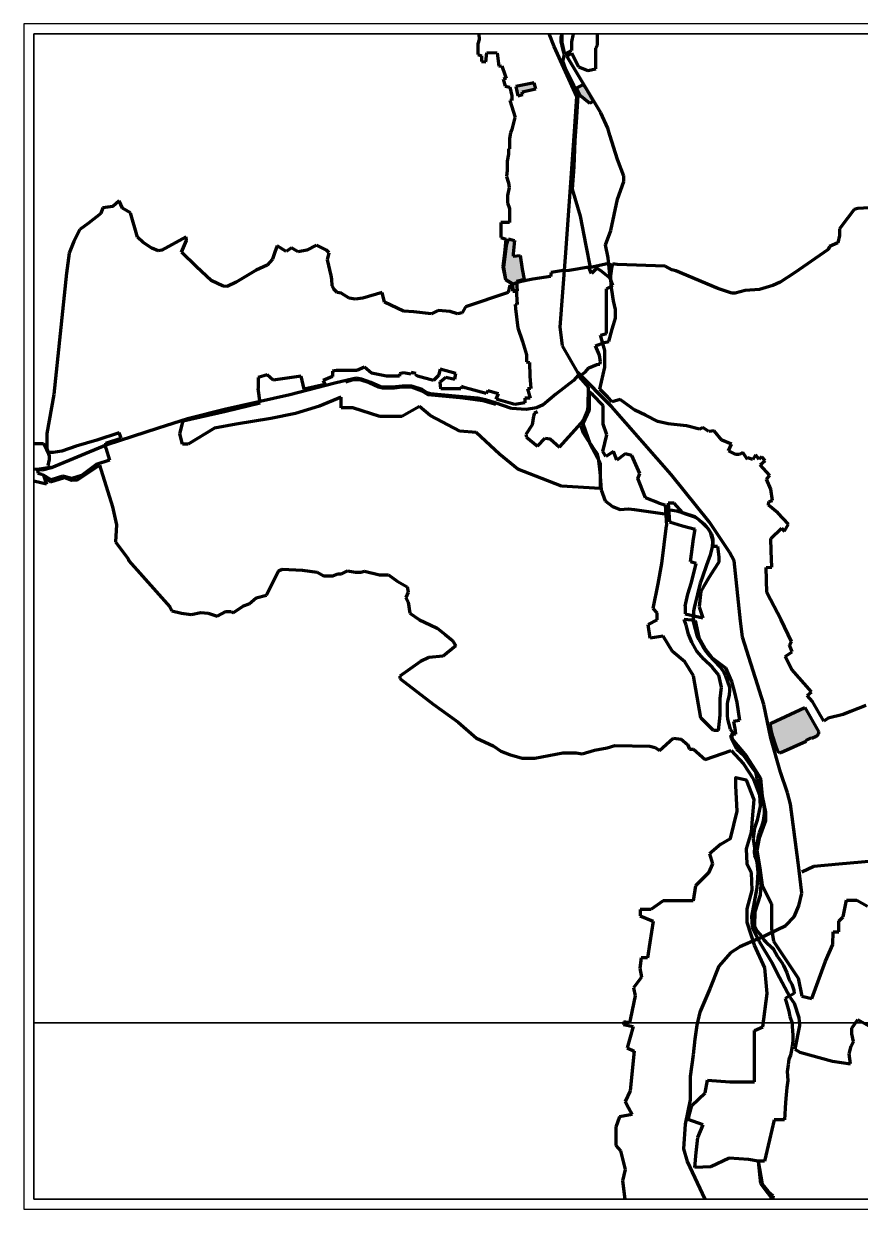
# Model space of a CAD drawing. Header units: millimetres. Extents: x 5124 to 5965, y 3127 to 3721.
# Drawn here: x 5124 to 5543, y 3127 to 3721 of the extents above; entities that cross this region are included whole.
import ezdxf

# ---------------------------------------------------------------- set-up
doc = ezdxf.new("R2010")
doc.units = ezdxf.units.MM
doc.header["$XCLIPFRAME"] = 2
doc.layers.add('Cartiglio', color=255, linetype='Continuous')
doc.layers.add('CTR', color=7, linetype='Continuous')
for name, color, linetype, lineweight in [('Centro abitato', 5, 'Continuous', 70), ('Centro abitato 2', 140, 'Continuous', 70), ('Confini', 10, 'Continuous', 70), ('ospedale', 242, 'Continuous', 70), ('pista ciclo-pedonale', 102, 'Continuous', 70), ('scuole', 50, 'Continuous', 70), ('trasporto pubblico', 30, 'Continuous', 70)]:
    doc.layers.add(name, color=color, linetype=linetype, lineweight=lineweight)
picture_1 = doc.add_image_def('image2.tif', size_in_pixel=(12600, 7873))
picture_2 = doc.add_image_def('image4.tif', size_in_pixel=(12600, 7875))

msp = doc.modelspace()

# ---------------------------------------------------------------- hatches: boundary and pattern name
at = {"layer": 'ospedale', "transparency": 33554534}
h = msp.add_hatch(color=256, dxfattribs=at)
h.dxf.hatch_style = 1
h.paths.add_polyline_path([(5372.38, 3604.91), (5368.74, 3604.61), (5368.74, 3605.73), (5369.53, 3612.44), (5366.47, 3613.24), (5365.43, 3610.01), (5364.17, 3599.15), (5365.17, 3592.92), (5368.55, 3590.79), (5368.56, 3590.56), (5370.57, 3591.2), (5370.52, 3591.89), (5374.24, 3592.86), (5373.31, 3598.09)])
h.paths.add_polyline_path([(5370.57, 3591.2), (5368.56, 3590.56), (5368.69, 3587.23), (5370.87, 3587.23)])
at = {"layer": 'scuole', "transparency": 33554534}
h = msp.add_hatch(color=256, dxfattribs=at)
h.dxf.hatch_style = 1
h.paths.add_polyline_path([(5379.31, 3691.39), (5370.2, 3689.64), (5371.1, 3684.92), (5373.69, 3685.6), (5373.26, 3686.95), (5380.23, 3688.4)])
h.paths.add_polyline_path([(5405.41, 3688.58), (5404.04, 3690.56), (5400.39, 3688.72), (5401.83, 3685.56), (5407.16, 3681.25), (5409.1, 3682.27), (5408.1, 3683.96), (5407.06, 3685.76)])
h = msp.add_hatch(color=256, dxfattribs=at)
h.dxf.hatch_style = 1
h.paths.add_polyline_path([(5521.87, 3365.24), (5521.87, 3366.48), (5515.03, 3378.46), (5498.01, 3370.63), (5497.56, 3370.45), (5498.14, 3367.31), (5498.97, 3363.9), (5500.34, 3359.28), (5501.41, 3356.49), (5502.22, 3355.7), (5502.98, 3355.7), (5515.6, 3361.52), (5515.38, 3361.91), (5518.11, 3363.25), (5518.4, 3362.89), (5520.65, 3363.94)])

# ---------------------------------------------------------------- linework, layer by layer
at = {"layer": 'Cartiglio'}
for points in [[(5123.53, 3127.07), (5964.53, 3127.07), (5964.53, 3721.07), (5123.53, 3721.07)], [(5128.53, 3132.07), (5959.53, 3132.07), (5959.53, 3716.07), (5128.53, 3716.07)]]:
    msp.add_lwpolyline(points, close=True, dxfattribs=at)
at = {"layer": 'Centro abitato'}
for p, q in [((5368.5, 3590.54), (5368.55, 3587)), ((5415.49, 3588.26), (5418.8, 3589.93)), ((5415.49, 3565.85), (5415.49, 3588.26)), ((5418.8, 3589.93), (5417.36, 3593.62)), ((5368.55, 3587), (5370.42, 3587)), ((5370.42, 3587), (5370.42, 3585.35)), ((5370.42, 3585.35), (5370.88, 3580.44)), ((5370.88, 3580.44), (5369.77, 3580.33)), ((5369.77, 3580.33), (5369.91, 3578.34)), ((5369.91, 3578.34), (5371.17, 3568.65)), ((5371.17, 3568.65), (5373.48, 3561.81)), ((5412.53, 3564.99), (5415.49, 3565.85)), ((5414.76, 3557.39), (5412.53, 3564.99)), ((5373.48, 3561.81), (5375.56, 3555.18)), ((5375.56, 3555.18), (5375.45, 3551.7)), ((5414.76, 3548.93), (5414.76, 3557.39)), ((5280.25, 3547.25), (5278.3, 3547.01)), ((5278.3, 3547.01), (5278.3, 3544.25)), ((5290.4, 3547.25), (5280.25, 3547.25)), ((5294.37, 3548.96), (5290.4, 3547.25)), ((5297.86, 3546.04), (5294.37, 3548.96)), ((5313.84, 3546.19), (5311.82, 3545.69)), ((5317.59, 3545.48), (5313.84, 3546.19)), ((5317.75, 3546.33), (5317.59, 3545.48)), ((5320.06, 3545.9), (5317.75, 3546.33)), ((5332.3, 3548.04), (5331.4, 3544.83)), ((5340.14, 3545.84), (5332.3, 3548.04)), ((5375.45, 3551.7), (5376.9, 3551.26)), ((5376.9, 3551.26), (5377.22, 3544.54)), ((5412.23, 3537.98), (5414.76, 3548.93)), ((5245.59, 3545.15), (5241.04, 3543.77)), ((5241.04, 3543.77), (5241.04, 3538.26)), ((5248.51, 3542.47), (5245.59, 3545.15)), ((5262.51, 3544.52), (5248.51, 3542.47)), ((5264.02, 3537.93), (5262.51, 3544.52)), ((5274.42, 3540.3), (5264.02, 3537.93)), ((5278.3, 3544.25), (5273.59, 3542.31)), ((5273.59, 3542.31), (5274.42, 3540.3)), ((5305.34, 3544.51), (5297.86, 3546.04)), ((5311.82, 3544.51), (5305.34, 3544.51)), ((5311.82, 3545.69), (5311.82, 3544.51)), ((5319.68, 3545.18), (5320.06, 3545.9)), ((5320.83, 3544.56), (5319.68, 3545.18)), ((5328.92, 3542.25), (5320.83, 3544.56)), ((5331.4, 3544.83), (5328.92, 3542.25)), ((5332.15, 3541.59), (5335.07, 3543.99)), ((5332.6, 3538.14), (5332.15, 3541.59)), ((5335.07, 3543.99), (5339.52, 3543.02)), ((5339.52, 3543.02), (5340.14, 3545.84)), ((5377.22, 3544.54), (5377.71, 3538.32)), ((5242.03, 3531.05), (5241.04, 3538.26)), ((5342.52, 3538.14), (5332.6, 3538.14)), ((5342.94, 3539.28), (5342.52, 3538.14)), ((5344.76, 3538.61), (5342.94, 3539.28)), ((5355.35, 3535.76), (5344.76, 3538.61)), ((5356.15, 3537.07), (5355.35, 3535.76)), ((5361.45, 3535.57), (5356.15, 3537.07)), ((5360.36, 3532.99), (5361.45, 3535.57)), ((5377.71, 3538.32), (5375.95, 3538.19)), ((5375.95, 3538.19), (5377.37, 3533.54)), ((5408.66, 3535.07), (5406.94, 3536.63)), ((5406.94, 3536.63), (5406.94, 3527.64)), ((5413.93, 3529.86), (5408.66, 3535.07)), ((5416.21, 3534.04), (5412.23, 3537.98)), ((5224.79, 3526.91), (5242.03, 3531.05)), ((5271.76, 3529.49), (5259.69, 3525.85)), ((5282.54, 3534.03), (5271.76, 3529.49)), ((5282.54, 3528.58), (5282.54, 3534.03)), ((5288.39, 3528.58), (5282.54, 3528.58)), ((5302.02, 3524.3), (5288.39, 3528.58)), ((5321.89, 3529.34), (5312.93, 3524.3)), ((5327.17, 3524.81), (5321.89, 3529.34)), ((5369.68, 3530.37), (5360.36, 3532.99)), ((5374.63, 3531.06), (5369.68, 3530.37)), ((5377.37, 3533.54), (5374.63, 3533.54)), ((5374.63, 3533.54), (5374.63, 3531.06)), ((5413.93, 3520.5), (5413.93, 3529.86)), ((5418.46, 3531.61), (5416.21, 3534.04)), ((5422.35, 3532.84), (5418.46, 3531.61)), ((5429.75, 3527.48), (5422.35, 3532.84)), ((5203.41, 3522.12), (5224.79, 3526.91)), ((5247.33, 3523.35), (5229.92, 3520.49)), ((5259.69, 3525.85), (5247.33, 3523.35)), ((5312.93, 3524.3), (5302.02, 3524.3)), ((5342.08, 3516.94), (5327.17, 3524.81)), ((5406.94, 3527.64), (5403.79, 3520.71)), ((5435.18, 3524.92), (5429.75, 3527.48)), ((5441.35, 3521.83), (5435.18, 3524.92)), ((5201.71, 3515.62), (5203.41, 3522.12)), ((5219.18, 3518.38), (5205.93, 3510.42)), ((5229.92, 3520.49), (5219.18, 3518.38)), ((5350.32, 3516.2), (5342.08, 3516.94)), ((5403.79, 3520.71), (5407.28, 3510.81)), ((5415.65, 3515.16), (5413.93, 3520.5)), ((5446.44, 3520.68), (5441.35, 3521.83)), ((5455.71, 3519.64), (5446.44, 3520.68)), ((5462.13, 3517.87), (5455.71, 3519.64)), ((5463.8, 3518.8), (5462.13, 3517.87)), ((5466.92, 3516.72), (5463.8, 3518.8)), ((5469.5, 3517.1), (5466.92, 3516.72)), ((5473.43, 3512.48), (5469.5, 3517.1)), ((5160.13, 3512.38), (5149.78, 3509.33)), ((5171.41, 3516.12), (5160.13, 3512.38)), ((5164.72, 3510.87), (5172.31, 3513.39)), ((5164.72, 3508.37), (5164.72, 3510.87)), ((5172.31, 3513.39), (5171.41, 3516.12)), ((5203.09, 3510.42), (5201.71, 3515.62)), ((5362.01, 3505.32), (5350.32, 3516.2)), ((5407.28, 3510.81), (5412.36, 3501.06)), ((5413.65, 3506.82), (5415.65, 3515.16)), ((5478.22, 3510.35), (5473.43, 3512.48)), ((5138.3, 3506.19), (5135.8, 3506.19)), ((5142.69, 3506.87), (5138.3, 3506.19)), ((5149.78, 3509.33), (5142.69, 3506.87)), ((5164.72, 3508.37), (5166.55, 3502.36)), ((5205.93, 3510.42), (5203.09, 3510.42)), ((5371.14, 3497.83), (5362.01, 3505.32)), ((5415.26, 3504.28), (5413.65, 3506.82)), ((5419.11, 3506.71), (5415.26, 3504.28)), ((5420.77, 3502.42), (5419.11, 3506.71)), ((5424.87, 3505.56), (5420.77, 3502.42)), ((5428.27, 3504.66), (5424.87, 3505.56)), ((5432.31, 3495.7), (5428.27, 3504.66)), ((5476.77, 3507.12), (5478.22, 3510.35)), ((5480.43, 3505.22), (5476.77, 3507.12)), ((5482.23, 3505.21), (5480.43, 3505.22)), ((5483.8, 3506.17), (5482.23, 3505.21)), ((5486.16, 3502.77), (5483.8, 3506.17)), ((5490.22, 3505.01), (5488.89, 3502.78)), ((5492.04, 3502.94), (5490.22, 3505.01)), ((5159.76, 3500.29), (5152.56, 3494.77)), ((5166.55, 3502.36), (5159.76, 3500.29)), ((5412.36, 3501.06), (5412.36, 3488.16)), ((5486.43, 3503.6), (5486.16, 3502.77)), ((5488.89, 3502.78), (5486.43, 3503.6)), ((5493.37, 3504.1), (5492.04, 3502.94)), ((5492.58, 3500.09), (5495.01, 3502.23)), ((5497.39, 3494.64), (5492.58, 3500.09)), ((5495.01, 3502.23), (5493.37, 3504.1)), ((5137.32, 3492.62), (5133.46, 3494.89)), ((5143.07, 3494.36), (5137.32, 3492.62)), ((5147.59, 3493.24), (5143.07, 3494.36)), ((5152.56, 3494.77), (5147.59, 3493.24)), ((5380.09, 3494.45), (5371.14, 3497.83)), ((5393.08, 3489.45), (5380.09, 3494.45)), ((5431.27, 3493.2), (5432.31, 3495.7)), ((5435.12, 3483.53), (5431.27, 3493.2)), ((5495.75, 3492.83), (5497.39, 3494.64)), ((5497.97, 3487.9), (5495.75, 3492.83)), ((5412.36, 3488.16), (5393.08, 3489.45)), ((5498.74, 3482.21), (5497.97, 3487.9)), ((5441.92, 3480.9), (5435.12, 3483.53)), ((5441.92, 3480.9), (5444.95, 3480.01)), ((5449.52, 3480.9), (5446.52, 3480.9)), ((5446.52, 3480.9), (5447.19, 3471.48)), ((5453.58, 3476.24), (5449.52, 3480.9)), ((5496.75, 3479.89), (5496.94, 3481.74)), ((5496.94, 3481.74), (5498.74, 3482.21)), ((5444.95, 3480.01), (5445.67, 3469.7)), ((5453.58, 3476.24), (5459.75, 3474.09)), ((5501.38, 3476.07), (5496.75, 3479.89)), ((5506.7, 3470.29), (5501.38, 3476.07)), ((5443.24, 3450.66), (5445.67, 3469.7)), ((5447.19, 3471.48), (5453.58, 3469.45)), ((5453.58, 3469.45), (5460.01, 3467.84)), ((5459.75, 3474.09), (5464.68, 3470.31)), ((5464.68, 3470.31), (5466.75, 3467.78)), ((5504.69, 3466.79), (5506.7, 3470.29)), ((5459.11, 3462.9), (5460.01, 3467.84)), ((5460.01, 3467.84), (5459.9, 3467.87)), ((5466.75, 3467.78), (5468.16, 3465.31)), ((5468.16, 3465.31), (5468.9, 3462.84)), ((5497.93, 3463.17), (5503.31, 3468.25)), ((5498.16, 3456.91), (5497.93, 3463.17)), ((5503.31, 3468.25), (5504.69, 3466.79)), ((5457.69, 3451.52), (5459.11, 3462.9)), ((5468.9, 3462.84), (5468.81, 3459.34)), ((5468.81, 3459.34), (5471.12, 3459.28)), ((5471.12, 3459.28), (5471.87, 3453.89)), ((5460.55, 3450.7), (5457.69, 3451.52)), ((5471.87, 3451.31), (5469.29, 3447.45)), ((5471.87, 3453.89), (5471.87, 3451.31)), ((5498.47, 3448.81), (5498.16, 3456.91)), ((5441.41, 3440.38), (5443.24, 3450.66)), ((5458.12, 3441.04), (5460.55, 3450.7)), ((5469.29, 3447.45), (5467.01, 3443.73)), ((5495.5, 3448.7), (5498.47, 3448.81)), ((5495.98, 3436.13), (5495.5, 3448.7)), ((5438.87, 3428.02), (5441.41, 3440.38)), ((5456.4, 3435.19), (5458.12, 3441.04)), ((5464.28, 3439.34), (5462.84, 3436.65)), ((5467.01, 3443.73), (5464.28, 3439.34)), ((5455.06, 3429.24), (5456.4, 3435.19)), ((5462.84, 3436.65), (5462, 3428.85)), ((5503.13, 3422.36), (5495.98, 3436.13)), ((5440.9, 3425.99), (5438.87, 3428.02)), ((5455.06, 3429.24), (5455.06, 3425.39)), ((5462, 3428.85), (5463.86, 3423.38)), ((5436.39, 3420.02), (5440.9, 3422.35)), ((5440.9, 3422.35), (5440.9, 3425.99)), ((5455.41, 3419.77), (5454.56, 3422.56)), ((5460, 3422.07), (5454.56, 3422.56)), ((5455.06, 3425.39), (5463.86, 3423.38)), ((5460, 3422.07), (5461.84, 3413.49)), ((5508.29, 3411.47), (5503.13, 3422.36)), ((5437.46, 3413.19), (5436.39, 3420.02)), ((5456.67, 3415.3), (5455.41, 3419.77)), ((5443.95, 3414.2), (5437.46, 3413.19)), ((5448.61, 3406.51), (5443.95, 3414.2)), ((5458.35, 3411.24), (5456.67, 3415.3)), ((5460.88, 3406.73), (5458.35, 3411.24)), ((5461.84, 3413.49), (5465, 3407.94)), ((5507.25, 3409.79), (5508.29, 3411.47)), ((5508.58, 3406.36), (5507.25, 3409.79)), ((5454.9, 3401.44), (5448.61, 3406.51)), ((5464.36, 3402.69), (5460.88, 3406.73)), ((5465, 3407.94), (5468.55, 3403.3)), ((5505.16, 3403.99), (5508.58, 3406.36)), ((5508.41, 3397.59), (5505.16, 3403.99)), ((5459.16, 3394.4), (5454.9, 3401.44)), ((5468.68, 3398.57), (5464.36, 3402.69)), ((5468.55, 3403.3), (5475.28, 3398.34)), ((5471.8, 3394.61), (5468.68, 3398.57)), ((5475.28, 3398.34), (5478.26, 3391.57)), ((5462.92, 3373.23), (5459.16, 3394.4)), ((5473.23, 3388.59), (5471.8, 3394.61)), ((5518.31, 3386.38), (5508.41, 3397.59)), ((5472.48, 3382.95), (5473.23, 3388.59)), ((5478.26, 3391.57), (5479.6, 3386.74)), ((5479.6, 3386.74), (5480.86, 3380.92)), ((5516.13, 3384.46), (5518.31, 3386.38)), ((5472.48, 3374.74), (5472.48, 3382.95)), ((5480.86, 3380.92), (5482.28, 3372)), ((5518.8, 3381.43), (5516.13, 3384.46)), ((5524.54, 3371.71), (5518.8, 3381.43)), ((5471.75, 3366.91), (5472.48, 3374.74)), ((5534.15, 3374.89), (5526.62, 3373.1)), ((5537.8, 3376.51), (5534.15, 3374.89)), ((5545.56, 3379.52), (5537.8, 3376.51)), ((5469.11, 3366.91), (5462.92, 3373.23)), ((5482.28, 3372), (5479.26, 3371.51)), ((5479.26, 3371.51), (5480, 3366.89)), ((5526.62, 3373.1), (5524.54, 3371.71)), ((5471.75, 3366.91), (5469.11, 3366.91)), ((5480.23, 3365.12), (5478.18, 3364.86)), ((5478.18, 3364.86), (5478.46, 3362.65)), ((5478.46, 3362.65), (5485.71, 3354.15)), ((5480, 3366.89), (5480.23, 3365.12)), ((5485.71, 3354.15), (5490.29, 3347.13)), ((5490.29, 3347.13), (5492.66, 3342.99)), ((5492.66, 3342.99), (5493.65, 3334.01)), ((5493.65, 3334.01), (5495.26, 3325.98)), ((5495.26, 3321.63), (5493.35, 3316.76)), ((5495.26, 3325.98), (5495.26, 3321.63)), ((5493.35, 3316.76), (5492.13, 3313.08)), ((5492.13, 3313.08), (5490.84, 3306.9)), ((5490.84, 3306.9), (5492.36, 3297.95)), ((5492.36, 3297.95), (5493.56, 3289.36)), ((5493.56, 3289.36), (5498.29, 3280.12)), ((5498.29, 3280.12), (5498.29, 3267.69)), ((5534.21, 3273.53), (5535.79, 3281.87)), ((5535.79, 3281.87), (5541.09, 3281.87)), ((5541.09, 3281.87), (5546.39, 3278.98)), ((5531.92, 3271.49), (5534.21, 3273.53)), ((5498.29, 3267.69), (5499.26, 3261.35)), ((5531.92, 3266.04), (5531.92, 3271.49)), ((5499.26, 3261.35), (5511.68, 3242.94)), ((5528.97, 3259.66), (5529.07, 3266.04)), ((5529.07, 3266.04), (5531.92, 3266.04)), ((5525.36, 3251.46), (5528.97, 3259.66)), ((5518.47, 3232.62), (5525.36, 3251.46)), ((5511.68, 3242.94), (5513.48, 3233.93)), ((5513.48, 3233.93), (5518.47, 3232.62))]:
    msp.add_line(p, q, dxfattribs=at)
at = {"layer": 'Centro abitato 2'}
for p, q in [((5351.7, 3713.14), (5351.14, 3711.01)), ((5351.58, 3716.07), (5351.7, 3713.14)), ((5393.4, 3711.67), (5393.4, 3716.07)), ((5398.94, 3716.07), (5398.04, 3712.07)), ((5411.09, 3710.45), (5411.09, 3716.07)), ((5351.14, 3711.01), (5351.12, 3705.67)), ((5355.13, 3701.91), (5355.67, 3706.63)), ((5355.67, 3706.63), (5360.76, 3706.42)), ((5394.63, 3705.81), (5393.4, 3711.67)), ((5398.04, 3707.59), (5394.63, 3705.81)), ((5398.04, 3712.07), (5398.04, 3707.59)), ((5410.26, 3708.8), (5411.09, 3710.45)), ((5410.26, 3702.06), (5410.26, 3708.8)), ((5351.12, 3705.67), (5352.9, 3705.04)), ((5352.9, 3705.04), (5352.9, 3702.16)), ((5352.9, 3702.16), (5355.13, 3701.91)), ((5360.76, 3706.42), (5361.57, 3699.77)), ((5395.67, 3704.82), (5398.13, 3706.31)), ((5406.25, 3687.34), (5395.67, 3704.82)), ((5398.13, 3706.31), (5401.58, 3699.43)), ((5410.29, 3698.4), (5410.26, 3702.06)), ((5361.57, 3699.77), (5363.18, 3699.89)), ((5363.18, 3699.89), (5364.86, 3695.13)), ((5364.86, 3695.13), (5365.3, 3693.76)), ((5401.58, 3699.43), (5406.16, 3697.66)), ((5406.16, 3697.66), (5410.29, 3698.4)), ((5365.3, 3693.76), (5363.71, 3693.24)), ((5363.71, 3693.24), (5364.81, 3689.84)), ((5364.81, 3689.84), (5367.17, 3689.36)), ((5367.17, 3689.36), (5368.13, 3684.86)), ((5368.13, 3684.86), (5368.13, 3682.62)), ((5412.71, 3676.35), (5406.25, 3687.34)), ((5368.13, 3682.62), (5367.06, 3682.62)), ((5367.06, 3682.62), (5369.78, 3674.13)), ((5369.41, 3673.33), (5368.18, 3668.13)), ((5369.78, 3674.13), (5369.41, 3673.33)), ((5416.31, 3668.7), (5412.71, 3676.35)), ((5367.51, 3666.44), (5366.91, 3663.5)), ((5368.18, 3668.13), (5367.51, 3666.44)), ((5417.29, 3665.2), (5416.31, 3668.7)), ((5421.01, 3653.01), (5417.29, 3665.2)), ((5366.91, 3663.5), (5366.91, 3658.43)), ((5366.43, 3655.75), (5365.71, 3652.27)), ((5366.91, 3658.43), (5366.43, 3658.39)), ((5366.43, 3658.39), (5366.43, 3655.75)), ((5365.71, 3647.57), (5365.52, 3644.54)), ((5365.71, 3652.27), (5365.71, 3647.57)), ((5424.32, 3644.62), (5421.01, 3653.01)), ((5365.52, 3644.54), (5366.38, 3641.38)), ((5366.38, 3641.38), (5366.83, 3638.98)), ((5421.12, 3633.17), (5424.32, 3641.99)), ((5424.32, 3641.99), (5424.32, 3644.62)), ((5366.83, 3638.98), (5366.01, 3634.92)), ((5366.01, 3634.92), (5366.01, 3631.32)), ((5366.01, 3631.32), (5366.98, 3628.42)), ((5417.8, 3617.49), (5421.12, 3633.17)), ((5366.98, 3628.42), (5366.98, 3623.13)), ((5366.98, 3621.43), (5362.62, 3621.43)), ((5362.62, 3621.43), (5362.62, 3614.04)), ((5366.98, 3623.13), (5366.98, 3621.43)), ((5415.11, 3610.3), (5417.8, 3617.49)), ((5362.62, 3614.04), (5365.06, 3613.13)), ((5365.06, 3613.13), (5364.53, 3606.16)), ((5364.53, 3606.16), (5363.66, 3599.32)), ((5416.43, 3603.77), (5415.11, 3610.3)), ((5417.36, 3593.62), (5416.43, 3603.77)), ((5363.66, 3599.32), (5365, 3592.83)), ((5365, 3592.83), (5368.5, 3590.54)), ((5133.47, 3510.53), (5128.53, 3510.53)), ((5134.3, 3509.55), (5133.47, 3510.53)), ((5135.8, 3506.19), (5134.3, 3509.55)), ((5133.46, 3494.89), (5134.89, 3490.36)), ((5134.89, 3490.36), (5128.53, 3491.82)), ((5472.82, 3309.93), (5467.24, 3305.1)), ((5467.24, 3305.1), (5468.71, 3300.1)), ((5468.71, 3300.1), (5466.69, 3295.61)), ((5466.69, 3295.61), (5460.17, 3289.2)), ((5488.5, 3286.96), (5488.22, 3295.66)), ((5460.17, 3289.2), (5458.99, 3281.56)), ((5486.13, 3277.66), (5488.5, 3286.96)), ((5443.99, 3281.56), (5437.81, 3277.21)), ((5458.99, 3281.56), (5443.99, 3281.56)), ((5437.81, 3277.21), (5432.38, 3277.21)), ((5432.38, 3277.21), (5432.38, 3274.05)), ((5432.38, 3274.05), (5438.89, 3271.47)), ((5486.13, 3270.73), (5486.13, 3277.66)), ((5438.89, 3271.47), (5437.31, 3260.77)), ((5489.76, 3259.35), (5486.13, 3270.73)), ((5437.31, 3260.77), (5436.17, 3252.98)), ((5494.89, 3248.09), (5489.76, 3259.35)), ((5432.92, 3252.98), (5432.23, 3247.88)), ((5436.17, 3252.98), (5432.92, 3252.98)), ((5433.17, 3243.29), (5429.02, 3238.06)), ((5432.23, 3247.88), (5433.17, 3243.29)), ((5496.07, 3235.17), (5494.89, 3248.09)), ((5429.02, 3238.06), (5429.86, 3233.96)), ((5429.86, 3233.96), (5427.64, 3222.81)), ((5493.93, 3218.45), (5496.07, 3235.17)), ((5427.17, 3220.45), (5424.05, 3220.92)), ((5424.05, 3220.92), (5424.05, 3219.6)), ((5424.05, 3219.6), (5428.89, 3218.63)), ((5427.64, 3222.81), (5427.17, 3220.45)), ((5428.89, 3218.63), (5425.86, 3207.92)), ((5489.76, 3216.72), (5493.93, 3218.45)), ((5489.76, 3190.94), (5489.76, 3216.72)), ((5425.86, 3207.92), (5429.38, 3206.36)), ((5429.38, 3206.36), (5427.35, 3186.41)), ((5465.06, 3185.48), (5466.15, 3191.83)), ((5466.15, 3191.83), (5477.33, 3190.94)), ((5477.33, 3190.94), (5489.76, 3190.94)), ((5427.35, 3186.41), (5424.92, 3181.09)), ((5458.31, 3179.03), (5465.06, 3185.48)), ((5424.92, 3181.09), (5426.6, 3177.91)), ((5426.6, 3177.91), (5428.36, 3174.59)), ((5456.44, 3171.99), (5458.31, 3179.03)), ((5422.14, 3173.45), (5420.26, 3168.25)), ((5428.36, 3174.59), (5422.14, 3173.45)), ((5464.07, 3169.43), (5456.44, 3171.99)), ((5420.26, 3168.25), (5420.26, 3159.09)), ((5461.28, 3163.03), (5464.07, 3169.43)), ((5460.55, 3155.54), (5461.28, 3163.03)), ((5420.26, 3159.09), (5422.54, 3156.3)), ((5422.54, 3156.3), (5424.87, 3147.04)), ((5459.82, 3148.06), (5460.55, 3155.54)), ((5467.86, 3148.38), (5459.82, 3148.06)), ((5477.1, 3152.63), (5467.86, 3148.38)), ((5486.79, 3152), (5477.1, 3152.63)), ((5491.57, 3151.14), (5486.79, 3152)), ((5491.57, 3151.14), (5492.79, 3140.07)), ((5424.87, 3147.04), (5423.58, 3141.29)), ((5423.58, 3141.29), (5424.83, 3132.07)), ((5492.79, 3140.07), (5496.42, 3135.2)), ((5496.42, 3135.2), (5497.97, 3133.13)), ((5497.97, 3133.13), (5497.97, 3132.07))]:
    msp.add_line(p, q, dxfattribs=at)
msp.add_lwpolyline([(5472.82, 3309.93), (5477.73, 3312.76), (5480.99, 3326.62), (5480.33, 3339.24), (5480.33, 3343.41), (5485.56, 3342.17), (5489.35, 3332.38), (5488.55, 3322.62), (5488.02, 3316.06), (5485.61, 3307.61), (5485.91, 3300.18), (5488.22, 3295.66)], dxfattribs=at)
at = {"layer": 'Confini'}
for p, q in [((5168.18, 3629.47), (5163.2, 3628.78)), ((5171.33, 3632.39), (5168.18, 3629.47)), ((5173.05, 3628.73), (5171.33, 3632.39)), ((5162.17, 3625.98), (5155.97, 3621.15)), ((5163.2, 3628.78), (5162.17, 3625.98)), ((5177.01, 3626.35), (5173.05, 3628.73)), ((5180.59, 3614.12), (5177.01, 3626.35)), ((5536.43, 3623.83), (5532.4, 3618.24)), ((5539.62, 3628.01), (5536.43, 3623.83)), ((5541.46, 3628.47), (5539.62, 3628.01)), ((5550.14, 3628.96), (5541.46, 3628.47)), ((5151.68, 3617.89), (5148.7, 3611.97)), ((5155.97, 3621.15), (5151.68, 3617.89)), ((5532.4, 3618.24), (5532.4, 3614.93)), ((5148.7, 3611.97), (5146.35, 3606.14)), ((5183.35, 3611.42), (5180.59, 3614.12)), ((5205.02, 3614.22), (5192.76, 3607.69)), ((5202.52, 3606.53), (5205.16, 3612.43)), ((5205.16, 3612.43), (5205.02, 3614.22)), ((5532.4, 3614.93), (5531.52, 3611.34)), ((5146.35, 3606.14), (5145.03, 3596.02)), ((5187.75, 3608.68), (5183.35, 3611.42)), ((5190.85, 3607.28), (5187.75, 3608.68)), ((5192.76, 3607.69), (5190.85, 3607.28)), ((5210.15, 3599.29), (5202.52, 3606.53)), ((5249.41, 3606.63), (5248.26, 3603.09)), ((5250.56, 3609.81), (5249.41, 3606.63)), ((5254.99, 3606.88), (5250.56, 3609.81)), ((5257.64, 3608.74), (5254.99, 3606.88)), ((5261, 3606.81), (5257.64, 3608.74)), ((5265.34, 3607.67), (5261, 3606.81)), ((5270.2, 3610.06), (5265.34, 3607.67)), ((5275.2, 3607.67), (5270.2, 3610.06)), ((5276.63, 3606.28), (5275.2, 3607.67)), ((5275.77, 3602.73), (5276.63, 3606.28)), ((5526.57, 3607.88), (5509.81, 3596.25)), ((5527.36, 3609.39), (5526.57, 3607.88)), ((5531.52, 3611.34), (5527.36, 3609.39)), ((5245.58, 3600.06), (5240.08, 3597.6)), ((5248.26, 3603.09), (5245.58, 3600.06)), ((5277.6, 3594.93), (5275.77, 3602.73)), ((5418.54, 3600.84), (5418.09, 3598.6)), ((5420.83, 3600.45), (5418.54, 3600.84)), ((5444.96, 3599.58), (5420.83, 3600.45)), ((5145.03, 3596.02), (5138.58, 3535.23)), ((5217.41, 3592.37), (5210.15, 3599.29)), ((5240.08, 3597.6), (5230.06, 3591.51)), ((5277.87, 3593.03), (5277.6, 3594.93)), ((5387.56, 3594.4), (5378.7, 3593.13)), ((5387.88, 3596.44), (5387.56, 3594.4)), ((5392.82, 3597.32), (5387.88, 3596.44)), ((5396.88, 3597.43), (5392.82, 3597.32)), ((5406.71, 3599.05), (5396.88, 3597.43)), ((5408, 3595.97), (5406.71, 3599.05)), ((5410.74, 3598.66), (5408, 3595.97)), ((5412.54, 3597.43), (5410.74, 3598.66)), ((5417.36, 3593.62), (5412.54, 3597.43)), ((5418.09, 3598.6), (5417.36, 3593.62)), ((5448.27, 3597.77), (5444.96, 3599.58)), ((5450.34, 3597.3), (5448.27, 3597.77)), ((5471.35, 3588.42), (5450.34, 3597.3)), ((5509.81, 3596.25), (5502.51, 3591.54)), ((5223.41, 3589.65), (5217.41, 3592.37)), ((5225.48, 3589.44), (5223.41, 3589.65)), ((5230.06, 3591.51), (5225.48, 3589.44)), ((5278.08, 3589.72), (5277.87, 3593.03)), ((5278.9, 3588.04), (5278.08, 3589.72)), ((5280.63, 3586.34), (5278.9, 3588.04)), ((5367.21, 3590.13), (5366.33, 3586.35)), ((5372.19, 3591.71), (5367.21, 3590.13)), ((5378.7, 3593.13), (5372.19, 3591.71)), ((5478.42, 3586.06), (5471.35, 3588.42)), ((5492.29, 3587.85), (5484.99, 3587.37)), ((5498.98, 3589.9), (5492.29, 3587.85)), ((5502.51, 3591.54), (5498.98, 3589.9)), ((5282.61, 3586.09), (5280.63, 3586.34)), ((5286.63, 3583.55), (5282.61, 3586.09)), ((5289.58, 3583.05), (5286.63, 3583.55)), ((5293.46, 3583.54), (5289.58, 3583.05)), ((5303.11, 3586.37), (5293.46, 3583.54)), ((5304.24, 3581.61), (5303.11, 3586.37)), ((5366.33, 3586.35), (5344.92, 3579.18)), ((5479.98, 3586.06), (5478.42, 3586.06)), ((5484.99, 3587.37), (5479.98, 3586.06)), ((5313.92, 3577.08), (5304.24, 3581.61)), ((5318.95, 3576.66), (5313.92, 3577.08)), ((5327.85, 3575.63), (5318.95, 3576.66)), ((5331.24, 3577.43), (5327.85, 3575.63)), ((5337.31, 3576.87), (5331.24, 3577.43)), ((5340.98, 3575.67), (5337.31, 3576.87)), ((5343.21, 3576.23), (5340.98, 3575.67)), ((5344.92, 3579.18), (5343.21, 3576.23)), ((5138.58, 3535.23), (5135.1, 3515.83)), ((5135.1, 3515.83), (5135.08, 3508.32)), ((5135.08, 3508.32), (5136.36, 3504.54)), ((5136.71, 3498.73), (5130.42, 3497.68)), ((5136.25, 3502.74), (5135.66, 3499.77)), ((5135.66, 3499.77), (5136.71, 3498.73)), ((5136.36, 3504.54), (5136.25, 3502.74)), ((5150.46, 3492.59), (5161.48, 3499.81)), ((5161.48, 3499.81), (5168.01, 3479.04)), ((5130.42, 3497.68), (5130.65, 3495.82)), ((5130.65, 3495.82), (5132.59, 3495.44)), ((5132.59, 3495.44), (5134.33, 3494.33)), ((5134.33, 3494.33), (5134.97, 3493.05)), ((5134.97, 3493.05), (5136.95, 3491.48)), ((5136.95, 3491.48), (5143.94, 3493.75)), ((5143.94, 3493.75), (5147.55, 3492.3)), ((5147.55, 3492.3), (5150.46, 3492.59)), ((5168.01, 3479.04), (5170.01, 3469.92)), ((5170.01, 3469.92), (5169.6, 3461.54)), ((5169.6, 3461.54), (5175.9, 3452.96)), ((5175.9, 3452.96), (5176.19, 3451.97)), ((5176.19, 3451.97), (5196.69, 3428.9)), ((5245.12, 3434.71), (5251.18, 3446.88)), ((5251.18, 3446.88), (5253.12, 3447.77)), ((5253.12, 3447.77), (5263.19, 3447.21)), ((5263.19, 3447.21), (5270.5, 3446.29)), ((5270.5, 3446.29), (5273.75, 3444.52)), ((5278.41, 3444.52), (5281, 3445.44)), ((5281, 3445.44), (5282.84, 3445.44)), ((5282.84, 3445.44), (5285.76, 3447.02)), ((5285.76, 3447.02), (5289.71, 3446.36)), ((5289.71, 3446.36), (5292.51, 3446.36)), ((5292.51, 3446.36), (5294.36, 3446.73)), ((5294.36, 3446.73), (5301.74, 3444.88)), ((5273.75, 3444.52), (5276.18, 3444.52)), ((5276.18, 3444.52), (5278.41, 3444.52)), ((5301.74, 3444.88), (5306.36, 3444.88)), ((5306.36, 3444.88), (5310.61, 3441.8)), ((5310.61, 3441.8), (5315.67, 3438.94)), ((5236.49, 3430.49), (5239.97, 3433.44)), ((5239.97, 3433.44), (5245.12, 3434.71)), ((5316.23, 3436.25), (5315.01, 3433.52)), ((5315.01, 3433.52), (5316.26, 3431.2)), ((5315.67, 3438.94), (5316.23, 3436.25)), ((5196.69, 3428.9), (5197.7, 3426.89)), ((5228.42, 3425.96), (5233.75, 3429.39)), ((5233.75, 3429.39), (5236.49, 3430.49)), ((5316.26, 3431.2), (5317.08, 3425.8)), ((5197.7, 3426.89), (5202.58, 3425.66)), ((5202.58, 3425.66), (5207.45, 3425.09)), ((5207.45, 3425.09), (5212.28, 3426.09)), ((5212.28, 3426.09), (5215.94, 3425.68)), ((5215.94, 3425.68), (5220.45, 3424.23)), ((5220.45, 3424.23), (5224.78, 3426.65)), ((5224.78, 3426.65), (5227.55, 3426.65)), ((5227.55, 3426.65), (5228.42, 3425.96)), ((5317.08, 3425.8), (5321.8, 3422.33)), ((5321.8, 3422.33), (5327.24, 3419.92)), ((5327.24, 3419.92), (5330.67, 3418.15)), ((5330.67, 3418.15), (5334.73, 3415.13)), ((5334.73, 3415.13), (5338.42, 3412.04)), ((5338.42, 3412.04), (5340.02, 3409.36)), ((5333.73, 3404.18), (5326.57, 3403.52)), ((5340.02, 3409.36), (5333.73, 3404.18)), ((5322.41, 3401.47), (5312.03, 3394.1)), ((5326.57, 3403.52), (5322.41, 3401.47)), ((5312.03, 3394.1), (5312.03, 3392.99)), ((5312.03, 3392.99), (5328.64, 3380.12)), ((5328.64, 3380.12), (5341.19, 3371.2)), ((5341.19, 3371.2), (5350.45, 3363.04)), ((5350.45, 3363.04), (5358.83, 3359.3)), ((5442.13, 3356.92), (5448.99, 3363.11)), ((5448.99, 3363.11), (5453.06, 3362.67)), ((5453.06, 3362.67), (5456.13, 3359.96)), ((5358.83, 3359.3), (5362.58, 3356.56)), ((5362.58, 3356.56), (5366.93, 3354.96)), ((5403.36, 3355.18), (5409.49, 3357.14)), ((5409.49, 3357.14), (5415.92, 3358.33)), ((5415.92, 3358.33), (5419.73, 3359.4)), ((5419.73, 3359.4), (5437.33, 3359.07)), ((5437.33, 3359.07), (5439.89, 3358.46)), ((5439.89, 3358.46), (5442.13, 3356.92)), ((5456.13, 3359.96), (5457.09, 3357.55)), ((5457.09, 3357.55), (5459.09, 3357.55)), ((5459.09, 3357.55), (5465.01, 3352.48)), ((5465.01, 3352.48), (5478.12, 3357.01)), ((5478.12, 3357.01), (5484.24, 3350.22)), ((5366.93, 3354.96), (5373.23, 3353.06)), ((5373.23, 3353.06), (5379.68, 3353.06)), ((5379.68, 3353.06), (5393.67, 3355.78)), ((5393.67, 3355.78), (5400.33, 3355.78)), ((5400.33, 3355.78), (5403.36, 3355.18)), ((5484.24, 3350.22), (5489.31, 3342.55)), ((5489.31, 3342.55), (5492.28, 3334.8)), ((5492.28, 3334.8), (5492.52, 3329.01)), ((5492.52, 3329.01), (5491.11, 3321.96)), ((5491.11, 3321.96), (5489.7, 3317.99)), ((5489.7, 3317.99), (5489.09, 3312.63)), ((5489.09, 3312.63), (5490.24, 3304.67)), ((5490.24, 3304.67), (5490.87, 3300.83)), ((5490.87, 3300.83), (5491.39, 3295.87)), ((5491.39, 3295.87), (5490.85, 3288.12)), ((5490.85, 3288.12), (5488.2, 3273.79)), ((5488.2, 3273.79), (5488.58, 3268.4)), ((5488.58, 3268.4), (5492.05, 3261.17)), ((5492.05, 3261.17), (5498.45, 3250.75)), ((5498.45, 3250.75), (5502.28, 3243.22)), ((5502.28, 3243.22), (5507.54, 3233.22)), ((5507.54, 3233.22), (5509.53, 3230.28)), ((5509.53, 3230.28), (5511.97, 3223.11)), ((5511.97, 3223.11), (5512.33, 3219.11)), ((5538.56, 3217.87), (5541.49, 3222.2)), ((5541.49, 3222.2), (5552.51, 3215.87)), ((5512.33, 3219.11), (5509.89, 3207.36)), ((5538.56, 3214.97), (5538.56, 3217.87)), ((5539.4, 3211.2), (5538.56, 3214.97)), ((5537.11, 3204.98), (5538.2, 3208.76)), ((5538.2, 3208.76), (5539.4, 3211.2)), ((5509.89, 3207.36), (5512.51, 3205.86)), ((5512.51, 3205.86), (5528.86, 3201.29)), ((5537.88, 3200.01), (5537.11, 3204.98)), ((5528.86, 3201.29), (5537.88, 3200.01))]:
    msp.add_line(p, q, dxfattribs=at)
at = {"layer": 'ospedale'}
for p, q in [((5365.43, 3610.01), (5366.47, 3613.24)), ((5366.47, 3613.24), (5369.53, 3612.44)), ((5369.53, 3612.44), (5368.74, 3605.73)), ((5364.17, 3599.15), (5365.43, 3610.01)), ((5368.74, 3605.73), (5368.74, 3604.61)), ((5368.74, 3604.61), (5372.38, 3604.91)), ((5372.38, 3604.91), (5373.31, 3598.09)), ((5365.17, 3592.92), (5364.17, 3599.15)), ((5373.31, 3598.09), (5374.24, 3592.86)), ((5368.55, 3590.79), (5365.17, 3592.92)), ((5368.69, 3587.23), (5368.55, 3590.79)), ((5374.24, 3592.86), (5370.52, 3591.89)), ((5370.52, 3591.89), (5370.87, 3587.23)), ((5370.87, 3587.23), (5368.69, 3587.23))]:
    msp.add_line(p, q, dxfattribs=at)
at = {"layer": 'pista ciclo-pedonale'}
for p, q in [((5392.92, 3714.3), (5393.4, 3716.07)), ((5392.92, 3712.16), (5392.92, 3714.3)), ((5393.79, 3707.81), (5392.92, 3712.16)), ((5394.57, 3705.41), (5393.79, 3707.81)), ((5393.67, 3702.38), (5394.57, 3705.41)), ((5395.17, 3698.18), (5393.67, 3702.38)), ((5398.84, 3690.9), (5395.17, 3698.18)), ((5401.35, 3684.89), (5398.84, 3690.9)), ((5400.6, 3671.69), (5401.35, 3684.89)), ((5399.85, 3662.44), (5400.6, 3671.69)), ((5399.3, 3649.33), (5399.85, 3662.44)), ((5398.52, 3638.25), (5399.3, 3649.33)), ((5402.59, 3624.69), (5398.52, 3638.25)), ((5405.43, 3610), (5402.59, 3624.69)), ((5407.54, 3598.85), (5405.43, 3610)), ((5417.39, 3601.17), (5407.54, 3598.85)), ((5417.56, 3597.52), (5417.39, 3601.17)), ((5417.87, 3589.63), (5417.56, 3597.52)), ((5418.29, 3587.82), (5417.87, 3589.63)), ((5419.1, 3582.15), (5418.29, 3587.82)), ((5420.1, 3577.84), (5419.1, 3582.15)), ((5420.02, 3573.58), (5420.1, 3577.84)), ((5418.43, 3568.09), (5419.07, 3570.12)), ((5419.07, 3570.12), (5420.02, 3573.58)), ((5416.81, 3561.78), (5418.43, 3568.09)), ((5410.1, 3559.72), (5414.49, 3561.35)), ((5412.06, 3554.95), (5410.1, 3559.72)), ((5414.49, 3561.35), (5416.81, 3561.78)), ((5412.59, 3551.68), (5412.06, 3554.95)), ((5401.95, 3544.28), (5404.92, 3546.51)), ((5404.92, 3546.51), (5406.67, 3548.59)), ((5406.67, 3548.59), (5410.76, 3550.38)), ((5410.76, 3550.38), (5412.15, 3550.46)), ((5412.15, 3550.46), (5412.59, 3551.68)), ((5406.61, 3538.96), (5401.95, 3544.28)), ((5406.41, 3529.19), (5406.61, 3538.96)), ((5406, 3526.88), (5406.41, 3529.19)), ((5378.99, 3524.4), (5378.28, 3520.18)), ((5379.46, 3525.93), (5378.99, 3524.4)), ((5380.97, 3526.69), (5379.46, 3525.93)), ((5402.89, 3521.01), (5404.52, 3523.43)), ((5404.52, 3523.43), (5406, 3526.88)), ((5378.28, 3520.18), (5375.21, 3515.3)), ((5391.94, 3508.99), (5402.89, 3521.01)), ((5402.89, 3521.01), (5402.7, 3519.56)), ((5402.7, 3519.56), (5403.95, 3516.05)), ((5375.21, 3515.3), (5375.54, 3513.97)), ((5375.54, 3513.97), (5380.99, 3509.49)), ((5380.99, 3509.49), (5384.85, 3513.42)), ((5384.85, 3513.42), (5387.3, 3513.15)), ((5387.3, 3513.15), (5391.94, 3508.99)), ((5403.95, 3516.05), (5406.16, 3512.35)), ((5406.16, 3512.35), (5407.88, 3510.05)), ((5407.88, 3510.05), (5409.42, 3507.66)), ((5409.42, 3507.66), (5410.71, 3505.83)), ((5410.71, 3505.83), (5411.4, 3503.32)), ((5411.4, 3503.32), (5411.98, 3498.07)), ((5411.98, 3498.07), (5412.19, 3496.63)), ((5412.19, 3496.63), (5412.86, 3487.46)), ((5412.86, 3487.46), (5414.94, 3482.1)), ((5414.94, 3482.1), (5418.65, 3479.25)), ((5418.65, 3479.25), (5422.49, 3477.66)), ((5422.49, 3477.66), (5426.48, 3477.98)), ((5426.48, 3477.98), (5429.52, 3477.66)), ((5429.52, 3477.66), (5444.84, 3475.48)), ((5444.84, 3475.48), (5445.61, 3475.45)), ((5445.61, 3475.45), (5445.65, 3477.54)), ((5445.65, 3477.54), (5447.21, 3477.46)), ((5447.21, 3477.46), (5448.47, 3477.29)), ((5448.47, 3477.29), (5450.62, 3477.03)), ((5450.62, 3477.03), (5452.48, 3476.52)), ((5452.48, 3476.52), (5455.2, 3475.59)), ((5455.2, 3475.59), (5459.7, 3473.94)), ((5459.7, 3473.94), (5461.76, 3472.67)), ((5461.76, 3472.67), (5463.84, 3470.88)), ((5463.84, 3470.88), (5465.65, 3468.98)), ((5465.65, 3468.98), (5466.66, 3467.71)), ((5466.66, 3467.71), (5467.45, 3466.27)), ((5467.45, 3466.27), (5467.93, 3465.04)), ((5467.93, 3465.04), (5468.59, 3462.9)), ((5468.52, 3459.01), (5467.53, 3454.79)), ((5468.68, 3461.43), (5468.52, 3459.01)), ((5468.59, 3462.9), (5468.68, 3461.43)), ((5467.53, 3454.79), (5465.71, 3449.75)), ((5465.71, 3449.75), (5463.51, 3443.43)), ((5462.44, 3440.79), (5461.24, 3435.33)), ((5463.51, 3443.43), (5462.44, 3440.79)), ((5461.24, 3435.33), (5460.16, 3431.23)), ((5459.47, 3428.46), (5459.15, 3426.75)), ((5460.16, 3431.23), (5459.47, 3428.46)), ((5459.15, 3426.75), (5459.07, 3421.62)), ((5459.07, 3421.62), (5460.01, 3417.72)), ((5460.01, 3417.72), (5460.87, 3414.33)), ((5460.87, 3414.33), (5461.6, 3412.79)), ((5461.6, 3412.79), (5463.69, 3409.25)), ((5463.69, 3409.25), (5464.94, 3407.09)), ((5464.94, 3407.09), (5467, 3404.6)), ((5467, 3404.6), (5469.11, 3402.15)), ((5469.11, 3402.15), (5472.86, 3398.27)), ((5472.86, 3398.27), (5474.4, 3396.21)), ((5474.4, 3396.21), (5475.25, 3394.37)), ((5475.25, 3394.37), (5477.17, 3388.64)), ((5477.28, 3386.99), (5477.01, 3384.75)), ((5477.17, 3388.64), (5477.28, 3386.99)), ((5476.15, 3381.44), (5476.04, 3380.23)), ((5476.04, 3380.23), (5476.05, 3374.44)), ((5476.5, 3382.7), (5476.15, 3381.44)), ((5477.01, 3384.75), (5476.5, 3382.7)), ((5476.05, 3374.44), (5476.24, 3372.64)), ((5476.24, 3372.64), (5477.6, 3367.54)), ((5477.6, 3367.54), (5479.13, 3365.51)), ((5479.13, 3365.51), (5477.69, 3364.56)), ((5477.69, 3364.56), (5478.05, 3363.12)), ((5478.05, 3363.12), (5479.11, 3361.04)), ((5479.11, 3361.04), (5480.75, 3357.7)), ((5480.75, 3357.7), (5482.77, 3356)), ((5482.77, 3356), (5483.97, 3354.75)), ((5483.97, 3354.75), (5488.98, 3347.56)), ((5488.98, 3347.56), (5489.99, 3346.33)), ((5489.99, 3346.33), (5490.63, 3344.81)), ((5490.63, 3344.81), (5490.9, 3342.72)), ((5490.9, 3342.72), (5491.95, 3340.28)), ((5491.95, 3340.28), (5493.57, 3333.37)), ((5493.57, 3333.37), (5494.3, 3329.64)), ((5494.3, 3329.64), (5494.55, 3327.68)), ((5494.55, 3327.68), (5494.55, 3325.14)), ((5494.07, 3321.73), (5493.28, 3318.93)), ((5494.55, 3325.14), (5494.07, 3321.73)), ((5492.08, 3315.62), (5491.33, 3313.4)), ((5493.28, 3318.93), (5492.08, 3315.62)), ((5490.83, 3309.75), (5489.65, 3307.74)), ((5491.22, 3311.45), (5490.83, 3309.75)), ((5491.33, 3313.4), (5491.22, 3311.45)), ((5489.65, 3307.74), (5489.48, 3306.21)), ((5489.48, 3306.21), (5489.76, 3304.28)), ((5489.76, 3304.28), (5491.04, 3301.2)), ((5491.04, 3301.2), (5491.32, 3300.33)), ((5491.32, 3300.33), (5491.75, 3297.93)), ((5491.75, 3297.93), (5491.95, 3295.45)), ((5491.95, 3295.45), (5492.31, 3292.92)), ((5492.31, 3292.92), (5492.63, 3290.76)), ((5492.91, 3289.89), (5492.5, 3284.5)), ((5492.63, 3290.76), (5492.91, 3289.89)), ((5492.5, 3284.5), (5489.93, 3276.13)), ((5489.93, 3276.13), (5489.72, 3269.15)), ((5489.72, 3269.15), (5491.14, 3266.47)), ((5491.14, 3266.47), (5493.43, 3263.8)), ((5493.43, 3263.8), (5494.43, 3262.02)), ((5494.43, 3262.02), (5495.34, 3261.12)), ((5495.34, 3261.12), (5498.48, 3258.23)), ((5498.48, 3258.23), (5499.19, 3257.38)), ((5499.19, 3257.38), (5500.22, 3255.49)), ((5500.22, 3255.49), (5501.3, 3253.65)), ((5501.3, 3253.65), (5503, 3251.36)), ((5503, 3251.36), (5503.82, 3250.24)), ((5503.82, 3250.24), (5504.33, 3249.26)), ((5504.33, 3249.26), (5505.99, 3245.59)), ((5505.99, 3245.59), (5506.98, 3242.47)), ((5506.98, 3242.47), (5507.66, 3241.27)), ((5507.66, 3241.27), (5508.46, 3239.9)), ((5508.46, 3239.9), (5508.78, 3238.94)), ((5508.78, 3238.94), (5509.38, 3236.82)), ((5509.61, 3235.18), (5505.06, 3232.69)), ((5505.06, 3232.69), (5505.85, 3229.9)), ((5509.38, 3236.82), (5509.61, 3235.18)), ((5505.85, 3229.9), (5506.9, 3226.35)), ((5506.9, 3226.35), (5507.37, 3223.59)), ((5507.37, 3223.59), (5508.57, 3220.24)), ((5508.57, 3220.24), (5508.68, 3218.59)), ((5508.68, 3218.59), (5509, 3214.24)), ((5509, 3214.24), (5508.91, 3211.52)), ((5508.55, 3208.73), (5508.06, 3205.93)), ((5508.91, 3211.52), (5508.55, 3208.73)), ((5506.96, 3202.21), (5506.76, 3200.86)), ((5507.72, 3204.29), (5506.96, 3202.21)), ((5508.06, 3205.93), (5507.72, 3204.29)), ((5506.29, 3197.18), (5506.18, 3196.08)), ((5506.18, 3196.08), (5506.4, 3191.66)), ((5506.64, 3199.37), (5506.29, 3197.18)), ((5506.76, 3200.86), (5506.64, 3199.37)), ((5506.4, 3191.66), (5506.01, 3188.07)), ((5505.59, 3184.41), (5505.31, 3180.5)), ((5506.01, 3188.07), (5505.59, 3184.41)), ((5505.31, 3180.5), (5504.75, 3171.85)), ((5499.54, 3171.85), (5497.23, 3161.9)), ((5504.75, 3171.85), (5499.54, 3171.85)), ((5497.23, 3161.9), (5494.72, 3151.14)), ((5494.72, 3151.14), (5491.57, 3151.14)), ((5491.57, 3151.14), (5493.56, 3139.62)), ((5493.56, 3139.62), (5496.57, 3136)), ((5496.57, 3136), (5499.12, 3133.86)), ((5499.12, 3133.86), (5498.68, 3132.07))]:
    msp.add_line(p, q, dxfattribs=at)
msp.add_lwpolyline([(5284.98, 3541.58), (5288.58, 3542.77), (5291.98, 3542.77), (5296.67, 3541.28), (5301.27, 3539.18), (5303.26, 3538.57), (5309.2, 3538.57), (5313.02, 3539.19), (5317.71, 3539.19), (5323.09, 3537.13), (5326.03, 3535.38), (5333.22, 3534.57), (5343.67, 3533.69), (5353.61, 3532.33), (5360.08, 3530.51)], dxfattribs=at)
at = {"layer": 'scuole'}
for p, q in [((5379.31, 3691.39), (5370.2, 3689.64)), ((5370.2, 3689.64), (5371.1, 3684.92)), ((5380.23, 3688.4), (5379.31, 3691.39)), ((5404.04, 3690.56), (5400.39, 3688.72)), ((5405.41, 3688.58), (5404.04, 3690.56)), ((5371.1, 3684.92), (5373.69, 3685.6)), ((5373.26, 3686.95), (5380.23, 3688.4)), ((5373.69, 3685.6), (5373.26, 3686.95)), ((5400.39, 3688.72), (5401.83, 3685.56)), ((5401.83, 3685.56), (5407.16, 3681.25)), ((5407.06, 3685.76), (5405.41, 3688.58)), ((5408.1, 3683.96), (5407.06, 3685.76)), ((5409.1, 3682.27), (5408.1, 3683.96)), ((5407.16, 3681.25), (5409.1, 3682.27)), ((5498.01, 3370.63), (5515.03, 3378.46)), ((5515.03, 3378.46), (5521.87, 3366.48)), ((5497.56, 3370.45), (5498.01, 3370.63)), ((5498.14, 3367.31), (5497.56, 3370.45)), ((5498.97, 3363.9), (5498.14, 3367.31)), ((5500.34, 3359.28), (5498.97, 3363.9)), ((5518.11, 3363.25), (5515.38, 3361.91)), ((5518.4, 3362.89), (5518.11, 3363.25)), ((5520.65, 3363.94), (5518.4, 3362.89)), ((5521.87, 3365.24), (5520.65, 3363.94)), ((5521.87, 3366.48), (5521.87, 3365.24)), ((5501.41, 3356.49), (5500.34, 3359.28)), ((5502.22, 3355.7), (5501.41, 3356.49)), ((5515.6, 3361.52), (5502.98, 3355.7)), ((5515.38, 3361.91), (5515.6, 3361.52)), ((5502.98, 3355.7), (5502.22, 3355.7))]:
    msp.add_line(p, q, dxfattribs=at)
at = {"layer": 'trasporto pubblico'}
for p, q in [((5389.4, 3709.6), (5386.88, 3716.07)), ((5400.69, 3684.66), (5389.4, 3709.6)), ((5399.77, 3669.65), (5400.69, 3684.66)), ((5397.89, 3643.72), (5399.77, 3669.65)), ((5395.02, 3604.05), (5397.89, 3643.72)), ((5392.37, 3568.98), (5395.02, 3604.05)), ((5393.45, 3559.68), (5392.37, 3568.98)), ((5401.28, 3546.36), (5393.45, 3559.68)), ((5418.12, 3529.31), (5401.28, 3546.36)), ((5279.39, 3540.95), (5256.84, 3535.14)), ((5288.65, 3543.2), (5279.39, 3540.95)), ((5290.36, 3543.46), (5288.65, 3543.2)), ((5292.83, 3543.02), (5290.36, 3543.46)), ((5297.49, 3541.35), (5292.83, 3543.02)), ((5301.92, 3539.34), (5297.49, 3541.35)), ((5399.08, 3542.39), (5390.23, 3535.4)), ((5401.52, 3545.16), (5399.08, 3542.39)), ((5256.84, 3535.14), (5224.18, 3527.71)), ((5303.2, 3539.02), (5301.92, 3539.34)), ((5309.86, 3539.17), (5303.2, 3539.02)), ((5313.1, 3539.54), (5309.86, 3539.17)), ((5317.78, 3539.54), (5313.1, 3539.54)), ((5318.52, 3539.38), (5317.78, 3539.54)), ((5323.26, 3537.8), (5318.52, 3539.38)), ((5325.74, 3536.14), (5323.26, 3537.8)), ((5327.36, 3535.65), (5325.74, 3536.14)), ((5341.67, 3534.34), (5327.36, 3535.65)), ((5351.17, 3533.41), (5341.67, 3534.34)), ((5390.23, 3535.4), (5383.86, 3530.07)), ((5354.93, 3532.56), (5351.17, 3533.41)), ((5359.77, 3531.07), (5354.93, 3532.56)), ((5367.91, 3528.31), (5359.77, 3531.07)), ((5380.42, 3528.54), (5375.28, 3527.84)), ((5383.86, 3530.07), (5380.42, 3528.54)), ((5447.91, 3495.21), (5418.12, 3529.31)), ((5205.54, 3523.07), (5190.98, 3518.46)), ((5224.18, 3527.71), (5205.54, 3523.07)), ((5375.28, 3527.84), (5367.91, 3528.31)), ((5190.98, 3518.46), (5165.2, 3510.01)), ((5165.2, 3510.01), (5137.44, 3498.52)), ((5132.87, 3497.33), (5128.53, 3497.95)), ((5137.44, 3498.52), (5132.87, 3497.33)), ((5467.26, 3471.27), (5447.91, 3495.21)), ((5477.25, 3456.38), (5467.26, 3471.27)), ((5479.61, 3451.97), (5477.25, 3456.38)), ((5482.72, 3421.7), (5479.61, 3451.97)), ((5483.66, 3413.79), (5482.72, 3421.7)), ((5494.42, 3379.96), (5483.66, 3413.79)), ((5497.95, 3363.05), (5494.42, 3379.96)), ((5502.82, 3346.14), (5497.95, 3363.05)), ((5506.34, 3335.76), (5502.82, 3346.14)), ((5507.79, 3330.1), (5506.34, 3335.76)), ((5511.57, 3300.75), (5507.79, 3330.1)), ((5513.51, 3285.39), (5511.57, 3300.75)), ((5513.46, 3296.11), (5519.51, 3298.91)), ((5519.51, 3298.91), (5531.95, 3300.18)), ((5531.95, 3300.18), (5556.49, 3302.27)), ((5511.95, 3279.1), (5513.51, 3285.39)), ((5509.63, 3273.66), (5511.95, 3279.1)), ((5505.37, 3269.23), (5509.63, 3273.66)), ((5491.59, 3262.59), (5505.37, 3269.23)), ((5491.59, 3262.59), (5482.38, 3258.5)), ((5477.65, 3255.61), (5471.93, 3248.87)), ((5482.38, 3258.5), (5477.65, 3255.61)), ((5471.93, 3248.87), (5467.29, 3237.44)), ((5467.29, 3237.44), (5462.35, 3225.79)), ((5462.35, 3225.79), (5460.77, 3219.25)), ((5460.77, 3219.25), (5459.81, 3212.33)), ((5459.81, 3212.33), (5458.95, 3204.43)), ((5458.95, 3204.43), (5457.47, 3193.6)), ((5457.47, 3193.6), (5457.47, 3181.93)), ((5457.47, 3181.93), (5454.92, 3169.7)), ((5454.92, 3169.7), (5454.18, 3157.38)), ((5454.18, 3157.38), (5455.91, 3150.94)), ((5455.91, 3150.94), (5464.78, 3132.07))]:
    msp.add_line(p, q, dxfattribs=at)

# ---------------------------------------------------------------- pictures from other files: only their frames are drawn
at = {"layer": 'CTR'}
image = msp.add_image(picture_2, insert=(4949.9, 3220.45), size_in_units=(800.1, 500.06), dxfattribs=at)
image.set_boundary_path([(2812.5, 69.48), (12599.5, 7874.5)])
image = msp.add_image(picture_1, insert=(4949.9, 2720.52), size_in_units=(800.1, 499.94), dxfattribs=at)
image.set_boundary_path([(2812.5, -0.5), (12599.5, 1391.33)])

doc.saveas('drawing.dxf')
